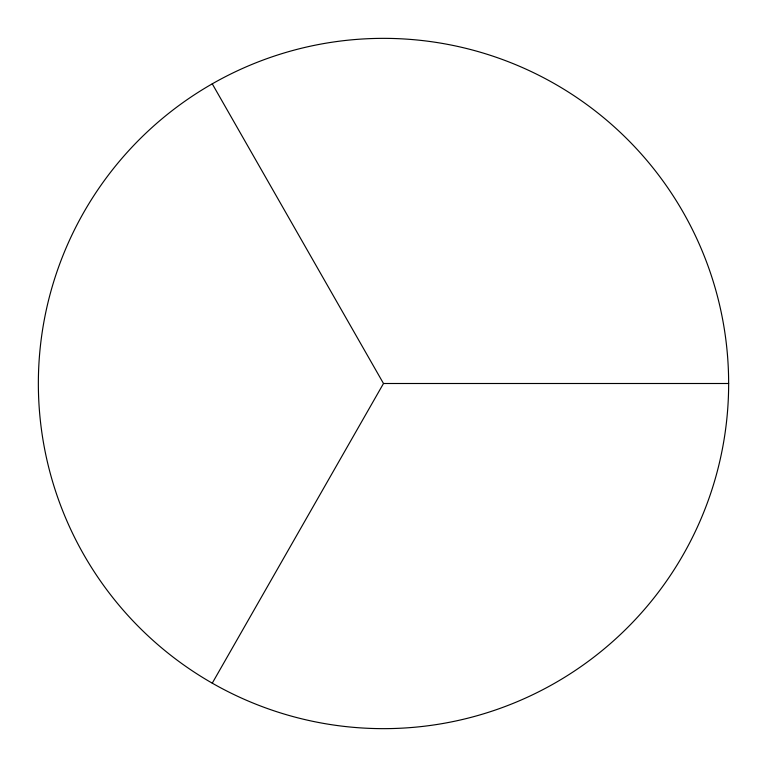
<?xml version="1.0" encoding="UTF-8"?>
<svg xmlns="http://www.w3.org/2000/svg" width="767" height="767" viewBox="0 0 767 767"><rect width="100%" height="100%" fill="white"/><g stroke="black" fill="none" stroke-linecap="round" stroke-linejoin="round"><path stroke-width="1.15" d="M212.258 683.167L383.49 383.5L212.258 83.833M383.49 383.5L728.65 383.5A345.14 345.14 0 0 1 210.925 682.4A345.14 345.14 0 0 1 210.925 84.6A345.14 345.14 0 0 1 728.64 383.5"/></g></svg>
